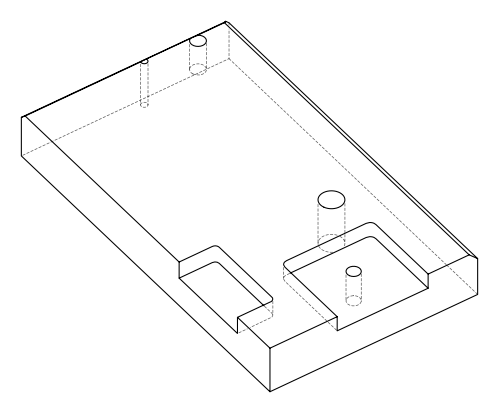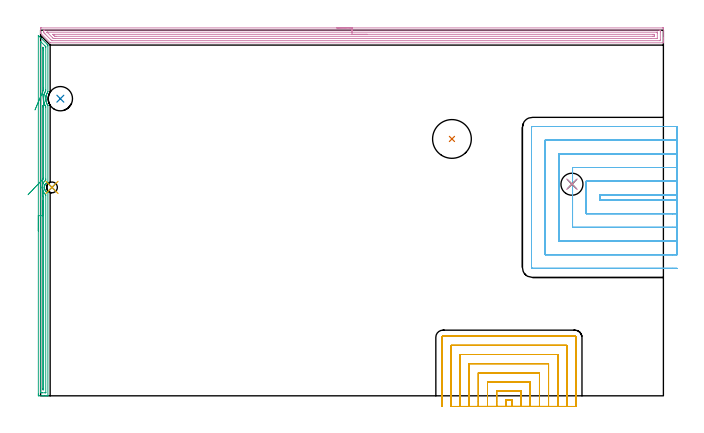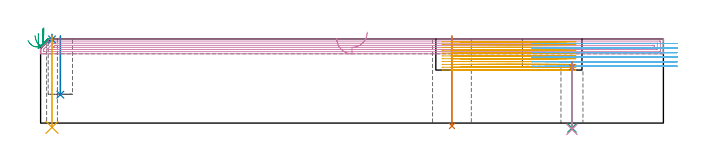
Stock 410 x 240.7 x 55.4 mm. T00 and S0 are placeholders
(PLAN: 11 operations, 8 tool changes, 73 min)
(1 INDEXABLE_INSERT_DRILL_THROUGH_HOLE_FROM_SOLID | STEP1HOLE_2 | NXT0302_022 | 0.24 min | 28266 mm3)
(2 INDEXABLE_INSERT_DRILL_BLIND_HOLE_FROM_SOLID | STEP1POCKET | NXT0302_003 | 0.16 min | 7327 mm3)
(3 AREA_MILL | FG_CHAMFER_SURFACE | UGT0205_001 | 5.92 min | 4762 mm3)
(4 AREA_MILL_1 | FG_CHAMFER_SURFACE_1 | UGT0205_001 | 13.26 min | 19545 mm3)
(5 MILL_SLOT | SLOT_PARTIAL_RECTANGULAR | NXT0201_009 | Follow Part, ap 2, ae 75% | 32.47 min | 85013 mm3)
(6 MILL_SLOT_1 | SLOT_PARTIAL_RECTANGULAR_1 | NXT0201_011 | Follow Part, ap 3, ae 75% | 20.3 min | 175757 mm3)
(7 SPOT_DRILL | STEP1HOLE | NXT0321_9005460120000 | 0.03 min | 2 mm3)
(8 SPOT_DRILL_1 | STEP1HOLE_1 | NXT0321_9005460120000 | 0.03 min | 12 mm3)
(9 DRILL_THROUGH_HOLE_INTO_CENTER | STEP1HOLE | NXT0301_065 | 0.18 min | 2572 mm3)
(10 DRILL_TO_ENLARGE_THROUGH_HOLE | STEP1HOLE | NXT0301_106 | 0.18 min | 3569 mm3)
(11 DRILL_THROUGH_HOLE_INTO_CENTER_1 | STEP1HOLE_1 | NXT0301_042 | 0.24 min | 2166 mm3)
(TOOL NXT0302_022 | Index. Insert Drill 25.5mm [880-D2550L25-03] | D25.5 PA176 FL77 Z2)
(TOOL NXT0302_003 | Index. Insert Drill 16mm [880-D1600L20-05] | D16 PA176 FL80 Z2)
(TOOL UGT0205_001 | Chamfer Mill 20 x 3 x 45 deg. | D20 FL50 Z2)
(TOOL NXT0201_009 | ENDMILL 8mm [2P460-0800-NA 1630] | D8 FL26 Z6)
(TOOL NXT0201_011 | ENDMILL 12mm [2P460-1200-NA 1630] | D12 FL38 Z6)
(TOOL NXT0321_9005460120000 | NC Spot Drill, 142deg, 12mm, Carbide, Uncoated | D12 PA142 FL30 Z2)
(TOOL NXT0301_065 | Carbide Drill 9.4mm [860.1-0940-075A1-MM 2214] | D9.4 PA140 FL98 Z2)
(TOOL NXT0301_106 | Carbide Drill 14.5mm [860.1-1450-073A1-MM 2214] | D14.5 PA140 FL83 Z2)
(TOOL NXT0301_042 | Carbide Drill 7.1mm [860.1-0710-057A1-MM 2214] | D7.1 PA140 FL85 Z2)
(OP 1 INDEXABLE_INSERT_DRILL_THROUGH_HOLE_FROM_SOLID)
G17 G21 G94 G90
T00 M6
G54
G17 G0 G90 X270.8 Y169.1 S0 M3
G43 Z65.4 H1
G94 G81 G98 Z-1.945 F250. R57.4
G80
M5
M2
(OP 2 INDEXABLE_INSERT_DRILL_BLIND_HOLE_FROM_SOLID)
G17 G21 G94 G90
T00 M6
G54
G17 G0 G90 X13. Y195.6 S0 M3
G43 Z65.4 H1
G94 G81 G98 Z18.7 F250. R57.4
G80
M5
M2
(OP 3 AREA_MILL)
G17 G21 G94 G90
T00 M6
G54
G17 G0 G90 X-1.5 Y108.6 S1061 M3
G43 Z65.4 H0
Z59.1
G94 G1 Y108.638 Z58.228 F250.
Y108.752 Z57.364
Y108.941 Z56.512
Y109.203 Z55.68
Y109.537 Z54.874
Y109.94 Z54.1
Y110.408 Z53.364
Y110.939 Z52.672
Y111.529 Z52.029
Y112.172 Z51.44
Y112.864 Z50.909
Y113.6 Z50.44
Y114.374 Z50.037
Y115.18 Z49.703
Y116.012 Z49.441
Y116.863 Z49.252
Y117.728 Z49.138
Y118.6 Z49.1
Y236.91
X-1.495 Y237.172 Z49.105
X-1.493 Y237.181 Z49.106
X-1.472 Y237.172 Z49.128
X-0.709 Y236.411 Z49.887
X4.304 Y231.397 Z54.901
X4.749 Y230.95 Z55.349
X4.799 Y230.895 Z55.384
X4.8 Y230.32 Z55.4
Y200.379
X4.796 Y200.157 Z55.389
X4.766 Y200.097 Z55.363
X4.623 Y199.87 Z55.221
X4.371 Y199.427 Z54.971
X4.143 Y198.977 Z54.742
X4.119 Y198.925 Z54.719
X4.029 Y198.724 Z54.628
X3.802 Y198.084 Z54.398
X3.757 Y197.934 Z54.354
X3.689 Y197.697 Z54.283
X3.671 Y197.639 Z54.266
X3.64 Y197.515 Z54.239
X3.623 Y197.438 Z54.221
X3.582 Y197.251 Z54.174
X3.568 Y197.191 Z54.16
X3.49 Y196.745 Z54.086
X3.469 Y196.557 Z54.065
X3.448 Y196.357 Z54.04
X3.44 Y196.297 Z54.035
X3.413 Y195.851 Z54.01
X3.414 Y195.646 Z54.004
Y195.524
Y195.463
X3.413 Y195.404 Z54.005
X3.427 Y195.112 Z54.023
X3.433 Y195.016 Z54.026
X3.435 Y194.957 Z54.031
X3.445 Y194.86 Z54.043
X3.477 Y194.569 Z54.072
X3.483 Y194.511 Z54.078
X3.555 Y194.064 Z54.154
X3.639 Y193.681 Z54.239
X3.653 Y193.618 Z54.253
X3.782 Y193.17 Z54.381
X3.812 Y193.082 Z54.41
X3.916 Y192.782 Z54.51
X3.934 Y192.725 Z54.53
X3.98 Y192.603 Z54.579
X4.009 Y192.527 Z54.609
X4.029 Y192.475 Z54.628
X4.094 Y192.335 Z54.69
X4.177 Y192.151 Z54.775
X4.335 Y191.832 Z54.935
X4.585 Y191.395 Z55.183
X4.707 Y191.197 Z55.306
X4.787 Y191.069 Z55.383
X4.802 Y191.037 Z55.398
X4.8 Y190.996 Z55.4
Y140.585
X4.795 Y140.549 Z55.392
X4.764 Y140.528 Z55.361
X4.665 Y140.484 Z55.264
X4.586 Y140.451 Z55.186
X4.528 Y140.426 Z55.128
X4.397 Y140.364 Z54.996
X4.271 Y140.296 Z54.87
X4.029 Y140.147 Z54.629
X3.862 Y140.029 Z54.46
X3.821 Y139.996 Z54.421
X3.67 Y139.87 Z54.269
X3.545 Y139.752 Z54.144
X3.485 Y139.696 Z54.084
X3.419 Y139.625 Z54.019
X3.313 Y139.509 Z53.912
X3.25 Y139.432 Z53.849
X3.15 Y139.309 Z53.75
X3.044 Y139.156 Z53.642
X3.033 Y139.141 Z53.631
X2.905 Y138.927 Z53.504
X2.83 Y138.78 Z53.428
X2.792 Y138.707 Z53.39
X2.725 Y138.551 Z53.324
X2.695 Y138.48 Z53.293
X2.62 Y138.263 Z53.214
X2.615 Y138.248 Z53.209
X2.553 Y138.027 Z53.152
X2.534 Y137.926 Z53.133
X2.515 Y137.816 Z53.111
X2.513 Y137.804 Z53.109
X2.497 Y137.663 Z53.094
X2.467 Y137.369 Z53.059
X2.465 Y137.355 Z53.058
X2.462 Y137.289
X2.461 Y137.243 Z53.055
Y137.239
X2.457 Y137.13 Z53.054
X2.462 Y137.071
X2.468 Y136.906 Z53.065
X2.492 Y136.683 Z53.092
X2.533 Y136.461 Z53.132
X2.591 Y136.232 Z53.191
X2.664 Y136.006 Z53.263
X2.692 Y135.933 Z53.292
X2.751 Y135.785 Z53.351
X2.854 Y135.568 Z53.453
X2.87 Y135.54 Z53.469
X2.997 Y135.325 Z53.592
X3.151 Y135.092 Z53.748
X3.237 Y134.985 Z53.836
X3.325 Y134.878 Z53.924
X3.419 Y134.777 Z54.015
X3.5 Y134.687 Z54.099
X3.511 Y134.675 Z54.11
X3.62 Y134.58 Z54.219
X3.714 Y134.499 Z54.31
X3.764 Y134.455 Z54.361
X4.03 Y134.259 Z54.627
X4.284 Y134.112 Z54.884
X4.424 Y134.031 Z55.023
X4.722 Y133.891 Z55.32
X4.732 Y133.886 Z55.33
X4.795 Y133.851 Z55.392
X4.8 Y133.794 Z55.4
Y0.173
X4.805 Y0.01 Z55.395
X4.78 Y0.009 Z55.371
X4.407 Y0. Z55.007
X4.12 Z54.719
X3.419 Z54.014
X2.185 Z52.782
X1.65 Z52.245
X1.033 Z51.628
X-1.004 Y0.001 Z49.593
X-1.241 Y0.004 Z49.356
X-1.491 Y0.009 Z49.106
X-1.494 Y0.128 Z49.103
X-1.498 Y0.624 Z49.102
X-1.5 Y1.125 Z49.1
Y118.6
X-0.086 Z50.514
Y233.001
X-0.084 Y233.187 Z50.516
X-0.081 Y233.28 Z50.519
X-0.08 Y233.311 Z50.52
X-0.059 Y233.297 Z50.541
X0.031 Y233.212 Z50.631
X0.248 Y233.001 Z50.848
X2.929 Y230.32 Z53.529
X3.331 Y229.908 Z53.931
X3.379 Y229.857 Z53.979
X3.381 Y229.835 Z53.981
X3.384 Y229.782 Z53.984
X3.385 Y229.675 Z53.985
X3.386 Y229.46 Z53.986
X3.385 Y201.719 Z53.985
X3.37 Y200.875 Z53.97
X3.346 Y200.826 Z53.946
X3.073 Y200.282 Z53.673
X2.904 Y199.932 Z53.504
X2.792 Y199.672 Z53.392
X2.557 Y199.038 Z53.157
X2.551 Y199.022 Z53.151
X2.535 Y198.973 Z53.135
X2.349 Y198.332 Z52.949
X2.305 Y198.144 Z52.905
X2.187 Y197.602 Z52.787
X2.127 Y197.251 Z52.727
X2.072 Y196.824 Z52.672
X2.029 Y196.357 Z52.629
X2.008 Y195.995 Z52.608
X2.002 Y195.463 Z52.602
X2.004 Y195.284 Z52.604
X2.013 Y195.097 Z52.613
X2.052 Y194.569 Z52.652
X2.102 Y194.113 Z52.702
X2.173 Y193.676 Z52.773
X2.314 Y193.005 Z52.914
X2.374 Y192.782 Z52.974
X2.535 Y192.234 Z53.135
X2.653 Y191.888 Z53.253
X2.722 Y191.699 Z53.322
X3.03 Y190.994 Z53.63
X3.192 Y190.671 Z53.792
X3.341 Y190.373 Z53.941
X3.379 Y190.292 Z53.979
X3.386 Y190.101 Z53.986
Y142.697
X3.384 Y142.267 Z53.984
X3.381 Y142.053 Z53.981
X3.379 Y141.951 Z53.979
X3.253 Y141.838 Z53.853
X2.865 Y141.503 Z53.465
X2.535 Y141.174 Z53.135
X2.334 Y140.944 Z52.934
X2.039 Y140.551 Z52.639
X1.736 Y140.05 Z52.336
X1.717 Y140.016 Z52.317
X1.705 Y139.994 Z52.305
X1.65 Y139.878 Z52.25
X1.436 Y139.372 Z52.036
X1.36 Y139.156 Z51.96
X1.226 Y138.691 Z51.826
X1.141 Y138.263 Z51.741
X1.117 Y138.085 Z51.717
X1.099 Y137.925 Z51.699
X1.053 Y137.369 Z51.653
X1.047 Y137.274 Z51.647
X1.045 Y137.181 Z51.645
X1.046 Y137.085 Z51.646
X1.062 Y136.777 Z51.662
X1.09 Y136.475 Z51.69
X1.147 Y136.09 Z51.747
X1.261 Y135.581 Z51.861
X1.346 Y135.295 Z51.946
X1.514 Y134.825 Z52.114
X1.574 Y134.687 Z52.174
X1.65 Y134.53 Z52.25
X1.91 Y134.057 Z52.51
X2.081 Y133.794 Z52.681
X2.274 Y133.533 Z52.874
X2.535 Y133.226 Z53.135
X2.691 Y133.058 Z53.291
X2.862 Y132.9 Z53.462
X3.379 Y132.464 Z53.979
X3.385 Y132.041 Z53.985
Y132.006
Y2.196
X3.384 Y2.089 Z53.984
X3.381 Y2.036 Z53.981
X3.38 Y2.017 Z53.98
X3.348 Y2.01 Z53.948
X2.939 Y2.002 Z53.539
X1.172 Y2. Z51.772
X0.765 Z51.365
X0.286 Y2.001 Z50.886
X0.039 Y2.006 Z50.639
X-0.077 Y2.01 Z50.523
X-0.085 Y2.377 Z50.515
Y2.411
X-0.086 Y118.6 Z50.514
X1.328 Z51.928
X1.329 Y131.437 Z51.929
X1.333 Y132.006 Z51.933
Y132.007
X1.343 Y132.006 Z51.943
X1.65 Y131.661 Z52.25
X1.907 Y131.369 Z52.507
X1.965 Y131.302 Z52.565
X1.967 Y131.22 Z52.567
X1.969 Y131.112 Z52.569
X1.971 Y130.788 Z52.571
Y4.768
X1.967 Y4.199 Z52.567
X1.965 Y4.038 Z52.565
X1.959 Y4.01 Z52.559
X1.912 Y4.005 Z52.512
X1.845 Y4.002 Z52.445
X1.65 Y4.003 Z52.25
X1.454 Y4.008 Z52.054
X1.335 Y4.014 Z51.935
X1.332 Y4.091 Z51.932
X1.331 Y4.199 Z51.931
X1.329 Y4.523 Z51.929
X1.328 Y118.6 Z51.928
Y119.471 Z51.967
Y120.336 Z52.08
Y121.188 Z52.269
Y122.02 Z52.532
Y122.826 Z52.865
Y123.6 Z53.268
Y124.336 Z53.737
Y125.028 Z54.268
Y125.671 Z54.857
Y126.26 Z55.501
Y126.791 Z56.193
Y127.26 Z56.928
Y127.663 Z57.702
Y127.997 Z58.508
Y128.259 Z59.34
Y128.448 Z60.192
Y128.562 Z61.057
Y128.6 Z61.928
G0 X1.578 Y132.653 Z62.181
G1 X1.577 Y132.67 Z61.308
X1.575 Y132.762 Z60.441
X1.571 Y132.93 Z59.585
X1.565 Y133.171 Z58.746
X1.557 Y133.485 Z57.932
X1.547 Y133.868 Z57.149
X1.536 Y134.318 Z56.402
X1.523 Y134.832 Z55.697
X1.509 Y135.405 Z55.039
X1.494 Y136.033 Z54.434
X1.477 Y136.712 Z53.886
X1.459 Y137.435 Z53.399
X1.44 Y138.199 Z52.977
X1.42 Y138.996 Z52.623
X1.399 Y139.821 Z52.34
X1.378 Y140.667 Z52.13
X1.357 Y141.529 Z51.995
X1.335 Y142.399 Z51.935
X1.333 Y142.481 Z51.933
X1.33 Y142.731 Z51.93
X1.329 Y142.923 Z51.929
Y143.056
Y191.035
X1.33 Y191.076 Z51.93
X1.332 Y191.107 Z51.932
X1.334 Y191.113 Z51.934
X1.338 Y191.107 Z51.938
X1.369 Y191.034 Z51.969
X1.385 Y190.994 Z51.985
X1.65 Y190.34 Z52.25
X1.752 Y190.101 Z52.352
X1.831 Y189.917 Z52.431
X1.962 Y189.632 Z52.562
X1.965 Y189.491 Z52.565
X1.969 Y189.207 Z52.569
X1.971 Y188.883 Z52.571
Y143.625
X1.97 Y143.301 Z52.57
X1.968 Y143.192 Z52.568
X1.965 Y143.107 Z52.565
X1.957 Y143.069 Z52.557
X1.637 Y142.731 Z52.237
X1.51 Y142.586 Z52.11
X1.466 Y142.537 Z52.066
X1.401 Y142.467 Z52.001
X1.335 Y142.399 Z51.935
X0.824 Y141.867 Z51.47
X0.286 Y141.307 Z51.071
X-0.273 Y140.725 Z50.741
X-0.851 Y140.124 Z50.483
X-1.441 Y139.51 Z50.299
X-2.041 Y138.886 Z50.189
X-2.645 Y138.257 Z50.155
X-3.249 Y137.629 Z50.197
X-3.848 Y137.006 Z50.316
X-4.437 Y136.392 Z50.509
X-5.013 Y135.793 Z50.775
X-5.57 Y135.213 Z51.113
X-6.105 Y134.657 Z51.519
X-6.613 Y134.128 Z51.992
X-7.091 Y133.631 Z52.526
X-7.535 Y133.169 Z53.119
X-7.941 Y132.747 Z53.765
X-8.307 Y132.366 Z54.459
G0 Z65.4
X2.109 Y190.995
Z62.744
G1 X2.112 Y190.959 Z61.873
X2.108 Y191. Z61.001
X2.098 Y191.116 Z60.137
X2.082 Y191.307 Z59.285
X2.06 Y191.571 Z58.454
X2.032 Y191.906 Z57.649
X1.997 Y192.31 Z56.877
X1.958 Y192.779 Z56.143
X1.913 Y193.311 Z55.452
X1.863 Y193.9 Z54.811
X1.809 Y194.543 Z54.223
X1.75 Y195.234 Z53.695
X1.688 Y195.969 Z53.228
X1.623 Y196.741 Z52.828
X1.555 Y197.545 Z52.496
X1.484 Y198.375 Z52.237
X1.412 Y199.224 Z52.051
X1.34 Y200.087 Z51.94
X1.332 Y200.17 Z51.932
X1.33 Y200.213 Z51.93
X1.329 Y200.256 Z51.929
X1.328 Y200.826 Z51.928
X1.329 Y228.532 Z51.929
X1.33 Y228.856 Z51.93
X1.334 Y229.426 Z51.934
X1.335 Y229.445 Z51.935
X1.366 Y229.426 Z51.966
X1.65 Y229.144 Z52.25
X1.951 Y228.838 Z52.551
X1.964 Y228.532 Z52.564
X1.968 Y228.211 Z52.568
X1.971 Y227.638 Z52.571
Y227.314
Y202.613
X1.97 Y202.29 Z52.57
X1.965 Y201.719 Z52.565
X1.962 Y201.561 Z52.562
X1.633 Y200.843 Z52.233
X1.372 Y200.163 Z51.972
X1.34 Y200.087 Z51.94
X1.017 Y199.326 Z51.658
X0.687 Y198.546 Z51.45
X0.351 Y197.752 Z51.316
X0.011 Y196.951 Z51.259
X-0.329 Y196.148 Z51.277
X-0.667 Y195.349 Z51.371
X-1.001 Y194.561 Z51.54
X-1.328 Y193.79 Z51.783
X-1.645 Y193.041 Z52.099
X-1.95 Y192.32 Z52.484
X-2.241 Y191.633 Z52.936
X-2.516 Y190.984 Z53.451
X-2.772 Y190.38 Z54.025
X-3.008 Y189.824 Z54.655
X-3.221 Y189.32 Z55.335
X-3.41 Y188.873 Z56.06
X-3.574 Y188.486 Z56.824
X-3.711 Y188.162 Z57.622
G0 Z65.4
M5
M2
(OP 4 AREA_MILL_1)
G17 G21 G94 G90
T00 M6
G54
G17 G0 G90 X195. Y242.2 S1061 M3
G43 Z65.4 H0
Z55.6
G94 G1 X195.038 Z54.728 F250.
X195.152 Z53.864
X195.341 Z53.012
X195.603 Z52.18
X195.937 Z51.374
X196.34 Z50.6
X196.809 Z49.864
X197.34 Z49.172
X197.929 Z48.529
X198.572 Z47.94
X199.264 Z47.409
X200. Z46.94
X200.774 Z46.537
X201.58 Z46.203
X202.412 Z45.941
X203.264 Z45.752
X204.128 Z45.638
X205. Z45.6
X409.367
X409.779 Y242.196 Z45.603
X409.99 Y242.192 Z45.606
X410. Y241.977 Z45.821
Y235.533 Z52.262
Y234.132 Z53.665
Y233.766 Z54.03
Y233.033 Z54.767
Y232.799 Z55.
Y232.417 Z55.374
X409.992 Y232.403 Z55.388
X409.815 Y232.4 Z55.4
X6.446
X6.304 Y232.404 Z55.389
X6.29 Y232.414 Z55.379
X6.095 Y232.605 Z55.195
X0.185 Y238.514 Z49.284
X0.077 Y238.625 Z49.173
X0.01 Y238.695 Z49.103
X0. Y238.992 Z48.808
Y239.218 Z48.581
Y239.951 Z47.844
Y241.201 Z46.596
X0.005 Y241.718 Z46.077
X0.009 Y242.191 Z45.605
X0.151 Y242.194 Z45.603
X0.633 Y242.2 Z45.6
X205.
Y240.786 Z47.014
X407.629 Y240.785 Z47.015
X407.972 Y240.779 Z47.021
X407.99 Y240.667 Z47.133
X407.997 Y240.421 Z47.379
X407.999 Y239.951 Z47.849
X408. Y239.535 Z48.265
X407.999 Y234.649 Z53.151
X407.998 Y234.235 Z53.565
X407.99 Y233.824 Z53.976
X407.579 Y233.815 Z53.985
X407.529
X7.527
X7.422 Y233.816 Z53.984
X7.37 Y233.818 Z53.982
X7.348 Y233.821 Z53.979
X7.304 Y233.858 Z53.942
X6.893 Y234.258 Z53.542
X2.966 Y238.184 Z49.616
X2.421 Y238.731 Z49.069
X2.094 Y239.067 Z48.733
X2.01 Y239.173 Z48.627
X2.006 Y239.275 Z48.525
X2.001 Y239.482 Z48.318
Y239.951 Z47.849
X2.002 Y240.365 Z47.435
X2.01 Y240.776 Z47.024
X2.421 Y240.785 Z47.015
X2.471
X205. Y240.786 Z47.014
Y239.372 Z48.428
X405.79 Y239.371 Z48.429
X405.892 Y239.369 Z48.431
X405.973 Y239.366 Z48.434
X405.99 Y239.364 Z48.436
X405.994 Y239.334 Z48.466
X405.997 Y239.275 Z48.525
X405.999 Y239.067 Z48.733
X406. Y238.86 Z48.94
X405.999 Y235.327 Z52.473
X405.993 Y235.257 Z52.543
X405.99 Y235.236 Z52.564
X405.98 Y235.234 Z52.566
X405.944 Y235.232 Z52.568
X405.79 Y235.23 Z52.57
X401.809 Y235.228 Z52.572
X9.577 Y235.229 Z52.571
X8.989 Y235.23 Z52.57
X8.682 Y235.232 Z52.568
X8.379 Y235.236 Z52.564
X8.073 Y235.533 Z52.267
X7.788 Y235.813 Z51.987
X4.344 Y239.255 Z48.545
X4.278 Y239.324 Z48.476
X4.243 Y239.363 Z48.437
Y239.366 Z48.434
X4.249 Y239.368 Z48.432
X4.283 Y239.37 Z48.43
X4.489 Y239.371 Z48.429
X4.797
X205. Y239.372 Z48.428
Y237.957 Z49.843
X403.107
X403.337 Y237.956 Z49.844
X403.865 Y237.952 Z49.848
X403.986 Y237.95 Z49.85
X403.991 Y237.741 Z50.059
X404. Y237.301 Z50.499
X403.99 Y236.859 Z50.941
X403.984 Y236.65 Z51.15
X403.768 Y236.647 Z51.153
X403.107 Y236.643 Z51.157
X402.878
X10.242
X9.577 Y236.645 Z51.155
X9.482 Y236.647 Z51.153
X9.427 Y236.65 Z51.15
X9.375 Y236.686 Z51.114
X8.682 Y237.366 Z50.434
X8.324 Y237.727 Z50.073
X8.151 Y237.904 Z49.896
X8.112 Y237.948 Z49.852
Y237.951 Z49.849
X8.121 Y237.953 Z49.847
X8.176 Y237.955 Z49.845
X8.682 Y237.957 Z49.843
X8.911
X205.
X205.872 Z49.881
X206.737 Z49.995
X207.588 Z50.183
X208.42 Z50.446
X209.226 Z50.78
X210. Z51.182
X210.736 Z51.651
X211.428 Z52.182
X212.071 Z52.772
X212.66 Z53.415
X213.192 Z54.107
X213.66 Z54.843
X214.063 Z55.617
X214.397 Z56.422
X214.659 Z57.255
X214.848 Z58.106
X214.962 Z58.971
X215. Z59.843
G0 Z65.4
M5
M2
(OP 5 MILL_SLOT)
G17 G21 G94 G90
T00 M6
G54
G17 G0 G90 X310.4 Y-7. S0 M3
G43 Z65.4 H1
Z53.536
G94 G1 Y-4. F250.
Y-2.8
X306.2
Y-4.
Y-7.
X316.4
Y-4.
Y3.2 F500.
X300.2
Y-4.
Y-7. F250.
X322.4
Y-4.
Y9.2 F500.
X294.2
Y-4.
Y-7. F250.
X328.4
Y-4.
Y15.2 F500.
X288.2
Y-4.
Y-7. F250.
X334.4
Y-4.
Y21.2 F500.
X282.2
Y-4.
Y-7. F250.
X340.4
Y-4.
Y27.2 F500.
X276.2
Y-4.
Y-7. F250.
X346.4
Y-4.
Y33.2 F500.
X270.2
Y-4.
Y-7. F250.
X352.4
Y-4.
Y38.6 F500.
G3 X351.8 Y39.2 R0.6
G1 X264.8
G3 X264.2 Y38.6 R0.6
G1 Y-4.
Y-7. F250.
G0 X310.4 Z51.673
G1 Y-4.
Y-2.8
X306.2
Y-4.
Y-7.
X316.4
Y-4.
Y3.2 F500.
X300.2
Y-4.
Y-7. F250.
X322.4
Y-4.
Y9.2 F500.
X294.2
Y-4.
Y-7. F250.
X328.4
Y-4.
Y15.2 F500.
X288.2
Y-4.
Y-7. F250.
X334.4
Y-4.
Y21.2 F500.
X282.2
Y-4.
Y-7. F250.
X340.4
Y-4.
Y27.2 F500.
X276.2
Y-4.
Y-7. F250.
X346.4
Y-4.
Y33.2 F500.
X270.2
Y-4.
Y-7. F250.
X352.4
Y-4.
Y38.6 F500.
G3 X351.8 Y39.2 R0.6
G1 X264.8
G3 X264.2 Y38.6 R0.6
G1 Y-4.
Y-7. F250.
G0 X310.4 Z49.809
G1 Y-4.
Y-2.8
X306.2
Y-4.
Y-7.
X316.4
Y-4.
Y3.2 F500.
X300.2
Y-4.
Y-7. F250.
X322.4
Y-4.
Y9.2 F500.
X294.2
Y-4.
Y-7. F250.
X328.4
Y-4.
Y15.2 F500.
X288.2
Y-4.
Y-7. F250.
X334.4
Y-4.
Y21.2 F500.
X282.2
Y-4.
Y-7. F250.
X340.4
Y-4.
Y27.2 F500.
X276.2
Y-4.
Y-7. F250.
X346.4
Y-4.
Y33.2 F500.
X270.2
Y-4.
Y-7. F250.
X352.4
Y-4.
Y38.6 F500.
G3 X351.8 Y39.2 R0.6
G1 X264.8
G3 X264.2 Y38.6 R0.6
G1 Y-4.
Y-7. F250.
G0 X310.4 Z47.945
G1 Y-4.
Y-2.8
X306.2
Y-4.
Y-7.
X316.4
Y-4.
Y3.2 F500.
X300.2
Y-4.
Y-7. F250.
X322.4
Y-4.
Y9.2 F500.
X294.2
Y-4.
Y-7. F250.
X328.4
Y-4.
Y15.2 F500.
X288.2
Y-4.
Y-7. F250.
X334.4
Y-4.
Y21.2 F500.
X282.2
Y-4.
Y-7. F250.
X340.4
Y-4.
Y27.2 F500.
X276.2
Y-4.
Y-7. F250.
X346.4
Y-4.
Y33.2 F500.
X270.2
Y-4.
Y-7. F250.
X352.4
Y-4.
Y38.6 F500.
G3 X351.8 Y39.2 R0.6
G1 X264.8
G3 X264.2 Y38.6 R0.6
G1 Y-4.
Y-7. F250.
G0 X310.4 Z46.082
G1 Y-4.
Y-2.8
X306.2
Y-4.
Y-7.
X316.4
Y-4.
Y3.2 F500.
X300.2
Y-4.
Y-7. F250.
X322.4
Y-4.
Y9.2 F500.
X294.2
Y-4.
Y-7. F250.
X328.4
Y-4.
Y15.2 F500.
X288.2
Y-4.
Y-7. F250.
X334.4
Y-4.
Y21.2 F500.
X282.2
Y-4.
Y-7. F250.
X340.4
Y-4.
Y27.2 F500.
X276.2
Y-4.
Y-7. F250.
X346.4
Y-4.
Y33.2 F500.
X270.2
Y-4.
Y-7. F250.
X352.4
Y-4.
Y38.6 F500.
G3 X351.8 Y39.2 R0.6
G1 X264.8
G3 X264.2 Y38.6 R0.6
G1 Y-4.
Y-7. F250.
G0 X310.4 Z44.218
G1 Y-4.
Y-2.8
X306.2
Y-4.
Y-7.
X316.4
Y-4.
Y3.2 F500.
X300.2
Y-4.
Y-7. F250.
X322.4
Y-4.
Y9.2 F500.
X294.2
Y-4.
Y-7. F250.
X328.4
Y-4.
Y15.2 F500.
X288.2
Y-4.
Y-7. F250.
X334.4
Y-4.
Y21.2 F500.
X282.2
Y-4.
Y-7. F250.
X340.4
Y-4.
Y27.2 F500.
X276.2
Y-4.
Y-7. F250.
X346.4
Y-4.
Y33.2 F500.
X270.2
Y-4.
Y-7. F250.
X352.4
Y-4.
Y38.6 F500.
G3 X351.8 Y39.2 R0.6
G1 X264.8
G3 X264.2 Y38.6 R0.6
G1 Y-4.
Y-7. F250.
G0 X310.4 Z42.355
G1 Y-4.
Y-2.8
X306.2
Y-4.
Y-7.
X316.4
Y-4.
Y3.2 F500.
X300.2
Y-4.
Y-7. F250.
X322.4
Y-4.
Y9.2 F500.
X294.2
Y-4.
Y-7. F250.
X328.4
Y-4.
Y15.2 F500.
X288.2
Y-4.
Y-7. F250.
X334.4
Y-4.
Y21.2 F500.
X282.2
Y-4.
Y-7. F250.
X340.4
Y-4.
Y27.2 F500.
X276.2
Y-4.
Y-7. F250.
X346.4
Y-4.
Y33.2 F500.
X270.2
Y-4.
Y-7. F250.
X352.4
Y-4.
Y38.6 F500.
G3 X351.8 Y39.2 R0.6
G1 X264.8
G3 X264.2 Y38.6 R0.6
G1 Y-4.
Y-7. F250.
G0 X310.4 Z40.491
G1 Y-4.
Y-2.8
X306.2
Y-4.
Y-7.
X316.4
Y-4.
Y3.2 F500.
X300.2
Y-4.
Y-7. F250.
X322.4
Y-4.
Y9.2 F500.
X294.2
Y-4.
Y-7. F250.
X328.4
Y-4.
Y15.2 F500.
X288.2
Y-4.
Y-7. F250.
X334.4
Y-4.
Y21.2 F500.
X282.2
Y-4.
Y-7. F250.
X340.4
Y-4.
Y27.2 F500.
X276.2
Y-4.
Y-7. F250.
X346.4
Y-4.
Y33.2 F500.
X270.2
Y-4.
Y-7. F250.
X352.4
Y-4.
Y38.6 F500.
G3 X351.8 Y39.2 R0.6
G1 X264.8
G3 X264.2 Y38.6 R0.6
G1 Y-4.
Y-7. F250.
G0 X310.4 Z38.627
G1 Y-4.
Y-2.8
X306.2
Y-4.
Y-7.
X316.4
Y-4.
Y3.2 F500.
X300.2
Y-4.
Y-7. F250.
X322.4
Y-4.
Y9.2 F500.
X294.2
Y-4.
Y-7. F250.
X328.4
Y-4.
Y15.2 F500.
X288.2
Y-4.
Y-7. F250.
X334.4
Y-4.
Y21.2 F500.
X282.2
Y-4.
Y-7. F250.
X340.4
Y-4.
Y27.2 F500.
X276.2
Y-4.
Y-7. F250.
X346.4
Y-4.
Y33.2 F500.
X270.2
Y-4.
Y-7. F250.
X352.4
Y-4.
Y38.6 F500.
G3 X351.8 Y39.2 R0.6
G1 X264.8
G3 X264.2 Y38.6 R0.6
G1 Y-4.
Y-7. F250.
G0 X310.4 Z36.764
G1 Y-4.
Y-2.8
X306.2
Y-4.
Y-7.
X316.4
Y-4.
Y3.2 F500.
X300.2
Y-4.
Y-7. F250.
X322.4
Y-4.
Y9.2 F500.
X294.2
Y-4.
Y-7. F250.
X328.4
Y-4.
Y15.2 F500.
X288.2
Y-4.
Y-7. F250.
X334.4
Y-4.
Y21.2 F500.
X282.2
Y-4.
Y-7. F250.
X340.4
Y-4.
Y27.2 F500.
X276.2
Y-4.
Y-7. F250.
X346.4
Y-4.
Y33.2 F500.
X270.2
Y-4.
Y-7. F250.
X352.4
Y-4.
Y38.6 F500.
G3 X351.8 Y39.2 R0.6
G1 X264.8
G3 X264.2 Y38.6 R0.6
G1 Y-4.
Y-7. F250.
G0 X310.4 Z34.9
G1 Y-4.
Y-2.8
X306.2
Y-4.
Y-7.
X316.4
Y-4.
Y3.2 F500.
X300.2
Y-4.
Y-7. F250.
X322.4
Y-4.
Y9.2 F500.
X294.2
Y-4.
Y-7. F250.
X328.4
Y-4.
Y15.2 F500.
X288.2
Y-4.
Y-7. F250.
X334.4
Y-4.
Y21.2 F500.
X282.2
Y-4.
Y-7. F250.
X340.4
Y-4.
Y27.2 F500.
X276.2
Y-4.
Y-7. F250.
X346.4
Y-4.
Y33.2 F500.
X270.2
Y-4.
Y-7. F250.
X352.4
Y-4.
Y38.6 F500.
G3 X351.8 Y39.2 R0.6
G1 X264.8
G3 X264.2 Y38.6 R0.6
G1 Y-4.
Y-7. F250.
G0 Z65.4
M5
M2
(OP 6 MILL_SLOT_1)
G17 G21 G94 G90
T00 M6
G54
G17 G0 G90 X419. Y132.3 S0 M3
G43 Z65.4 H1
Z52.4
G94 G1 X416. F250.
X368.2 F500.
Y128.9
X416.
X419. F250.
Y141.3
X416.
X359.2 F500.
Y119.9
X416.
X419. F250.
Y150.3
X416.
X350.2 F500.
Y110.9
X416.
X419. F250.
Y159.3
X416.
X341.2 F500.
Y101.9
X416.
X419. F250.
Y168.3
X416.
X332.2 F500.
Y92.9
X416.
X419. F250.
Y177.3
X416.
X323.8 F500.
G3 X323.2 Y176.7 R0.6
G1 Y84.5
G3 X323.8 Y83.9 R0.6
G1 X416.
X419. F250.
G0 Y132.3 Z49.4
G1 X416.
X368.2 F500.
Y128.9
X416.
X419. F250.
Y141.3
X416.
X359.2 F500.
Y119.9
X416.
X419. F250.
Y150.3
X416.
X350.2 F500.
Y110.9
X416.
X419. F250.
Y159.3
X416.
X341.2 F500.
Y101.9
X416.
X419. F250.
Y168.3
X416.
X332.2 F500.
Y92.9
X416.
X419. F250.
Y177.3
X416.
X323.8 F500.
G3 X323.2 Y176.7 R0.6
G1 Y84.5
G3 X323.8 Y83.9 R0.6
G1 X416.
X419. F250.
G0 Y132.3 Z46.4
G1 X416.
X368.2 F500.
Y128.9
X416.
X419. F250.
Y141.3
X416.
X359.2 F500.
Y119.9
X416.
X419. F250.
Y150.3
X416.
X350.2 F500.
Y110.9
X416.
X419. F250.
Y159.3
X416.
X341.2 F500.
Y101.9
X416.
X419. F250.
Y168.3
X416.
X332.2 F500.
Y92.9
X416.
X419. F250.
Y177.3
X416.
X323.8 F500.
G3 X323.2 Y176.7 R0.6
G1 Y84.5
G3 X323.8 Y83.9 R0.6
G1 X416.
X419. F250.
G0 Y132.3 Z43.4
G1 X416.
X368.2 F500.
Y128.9
X416.
X419. F250.
Y141.3
X416.
X359.2 F500.
Y119.9
X416.
X419. F250.
Y150.3
X416.
X350.2 F500.
Y110.9
X416.
X419. F250.
Y159.3
X416.
X341.2 F500.
Y101.9
X416.
X419. F250.
Y168.3
X416.
X332.2 F500.
Y92.9
X416.
X419. F250.
Y177.3
X416.
X323.8 F500.
G3 X323.2 Y176.7 R0.6
G1 Y84.5
G3 X323.8 Y83.9 R0.6
G1 X416.
X419. F250.
G0 Y132.3 Z40.4
G1 X416.
X368.2 F500.
Y128.9
X416.
X419. F250.
Y141.3
X416.
X359.2 F500.
Y119.9
X416.
X419. F250.
Y150.3
X416.
X350.2 F500.
Y110.9
X416.
X419. F250.
Y159.3
X416.
X341.2 F500.
Y101.9
X416.
X419. F250.
Y168.3
X416.
X332.2 F500.
Y92.9
X416.
X419. F250.
Y177.3
X416.
X323.8 F500.
G3 X323.2 Y176.7 R0.6
G1 Y84.5
G3 X323.8 Y83.9 R0.6
G1 X416.
X419. F250.
G0 Y132.3 Z37.4
G1 X416.
X368.2 F500.
Y128.9
X416.
X419. F250.
Y141.3
X416.
X359.2 F500.
Y119.9
X416.
X419. F250.
Y150.3
X416.
X350.2 F500.
Y110.9
X416.
X419. F250.
Y159.3
X416.
X341.2 F500.
Y101.9
X416.
X419. F250.
Y168.3
X416.
X332.2 F500.
Y92.9
X416.
X419. F250.
Y177.3
X416.
X323.8 F500.
G3 X323.2 Y176.7 R0.6
G1 Y84.5
G3 X323.8 Y83.9 R0.6
G1 X416.
X419. F250.
G0 Z65.4
M5
M2
(OP 7 SPOT_DRILL)
G17 G21 G94 G90
T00 M6
G54
G17 G0 G90 X349.8 Y139.3 S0 M3
G43 Z65.4 H0
G94 G81 G98 Z36.776 F250. R40.4
G80
M5
M2
(OP 8 SPOT_DRILL_1)
G17 G21 G94 G90
T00 M6
G54
G17 G0 G90 X7.5 Y137.2 S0 M3
G43 Z65.4 H0
G94 G81 G98 Z55.094 F250. R58.4
G80
M5
M2
(OP 9 DRILL_THROUGH_HOLE_INTO_CENTER)
G17 G21 G94 G90
T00 M6
G54
G17 G0 G90 X349.8 Y139.3 S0 M3
G43 Z65.4 H1
G94 G73 G98 Z-3.211 F250. Q8.122 R39.4
G80
M5
M2
(OP 10 DRILL_TO_ENLARGE_THROUGH_HOLE)
G17 G21 G94 G90
T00 M6
G54
G17 G0 G90 X349.8 Y139.3 S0 M3
G43 Z65.4 H1
G94 G73 G98 Z-4.139 F250. Q13.846 R39.4
G80
M5
M2
(OP 11 DRILL_THROUGH_HOLE_INTO_CENTER_1)
G17 G21 G94 G90
T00 M6
G54
G17 G0 G90 X7.5 Y137.2 S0 M3
G43 Z65.4 H1
G94 G73 G98 Z-2.792 F250. Q6.466 R57.4
G80
M5
M2
